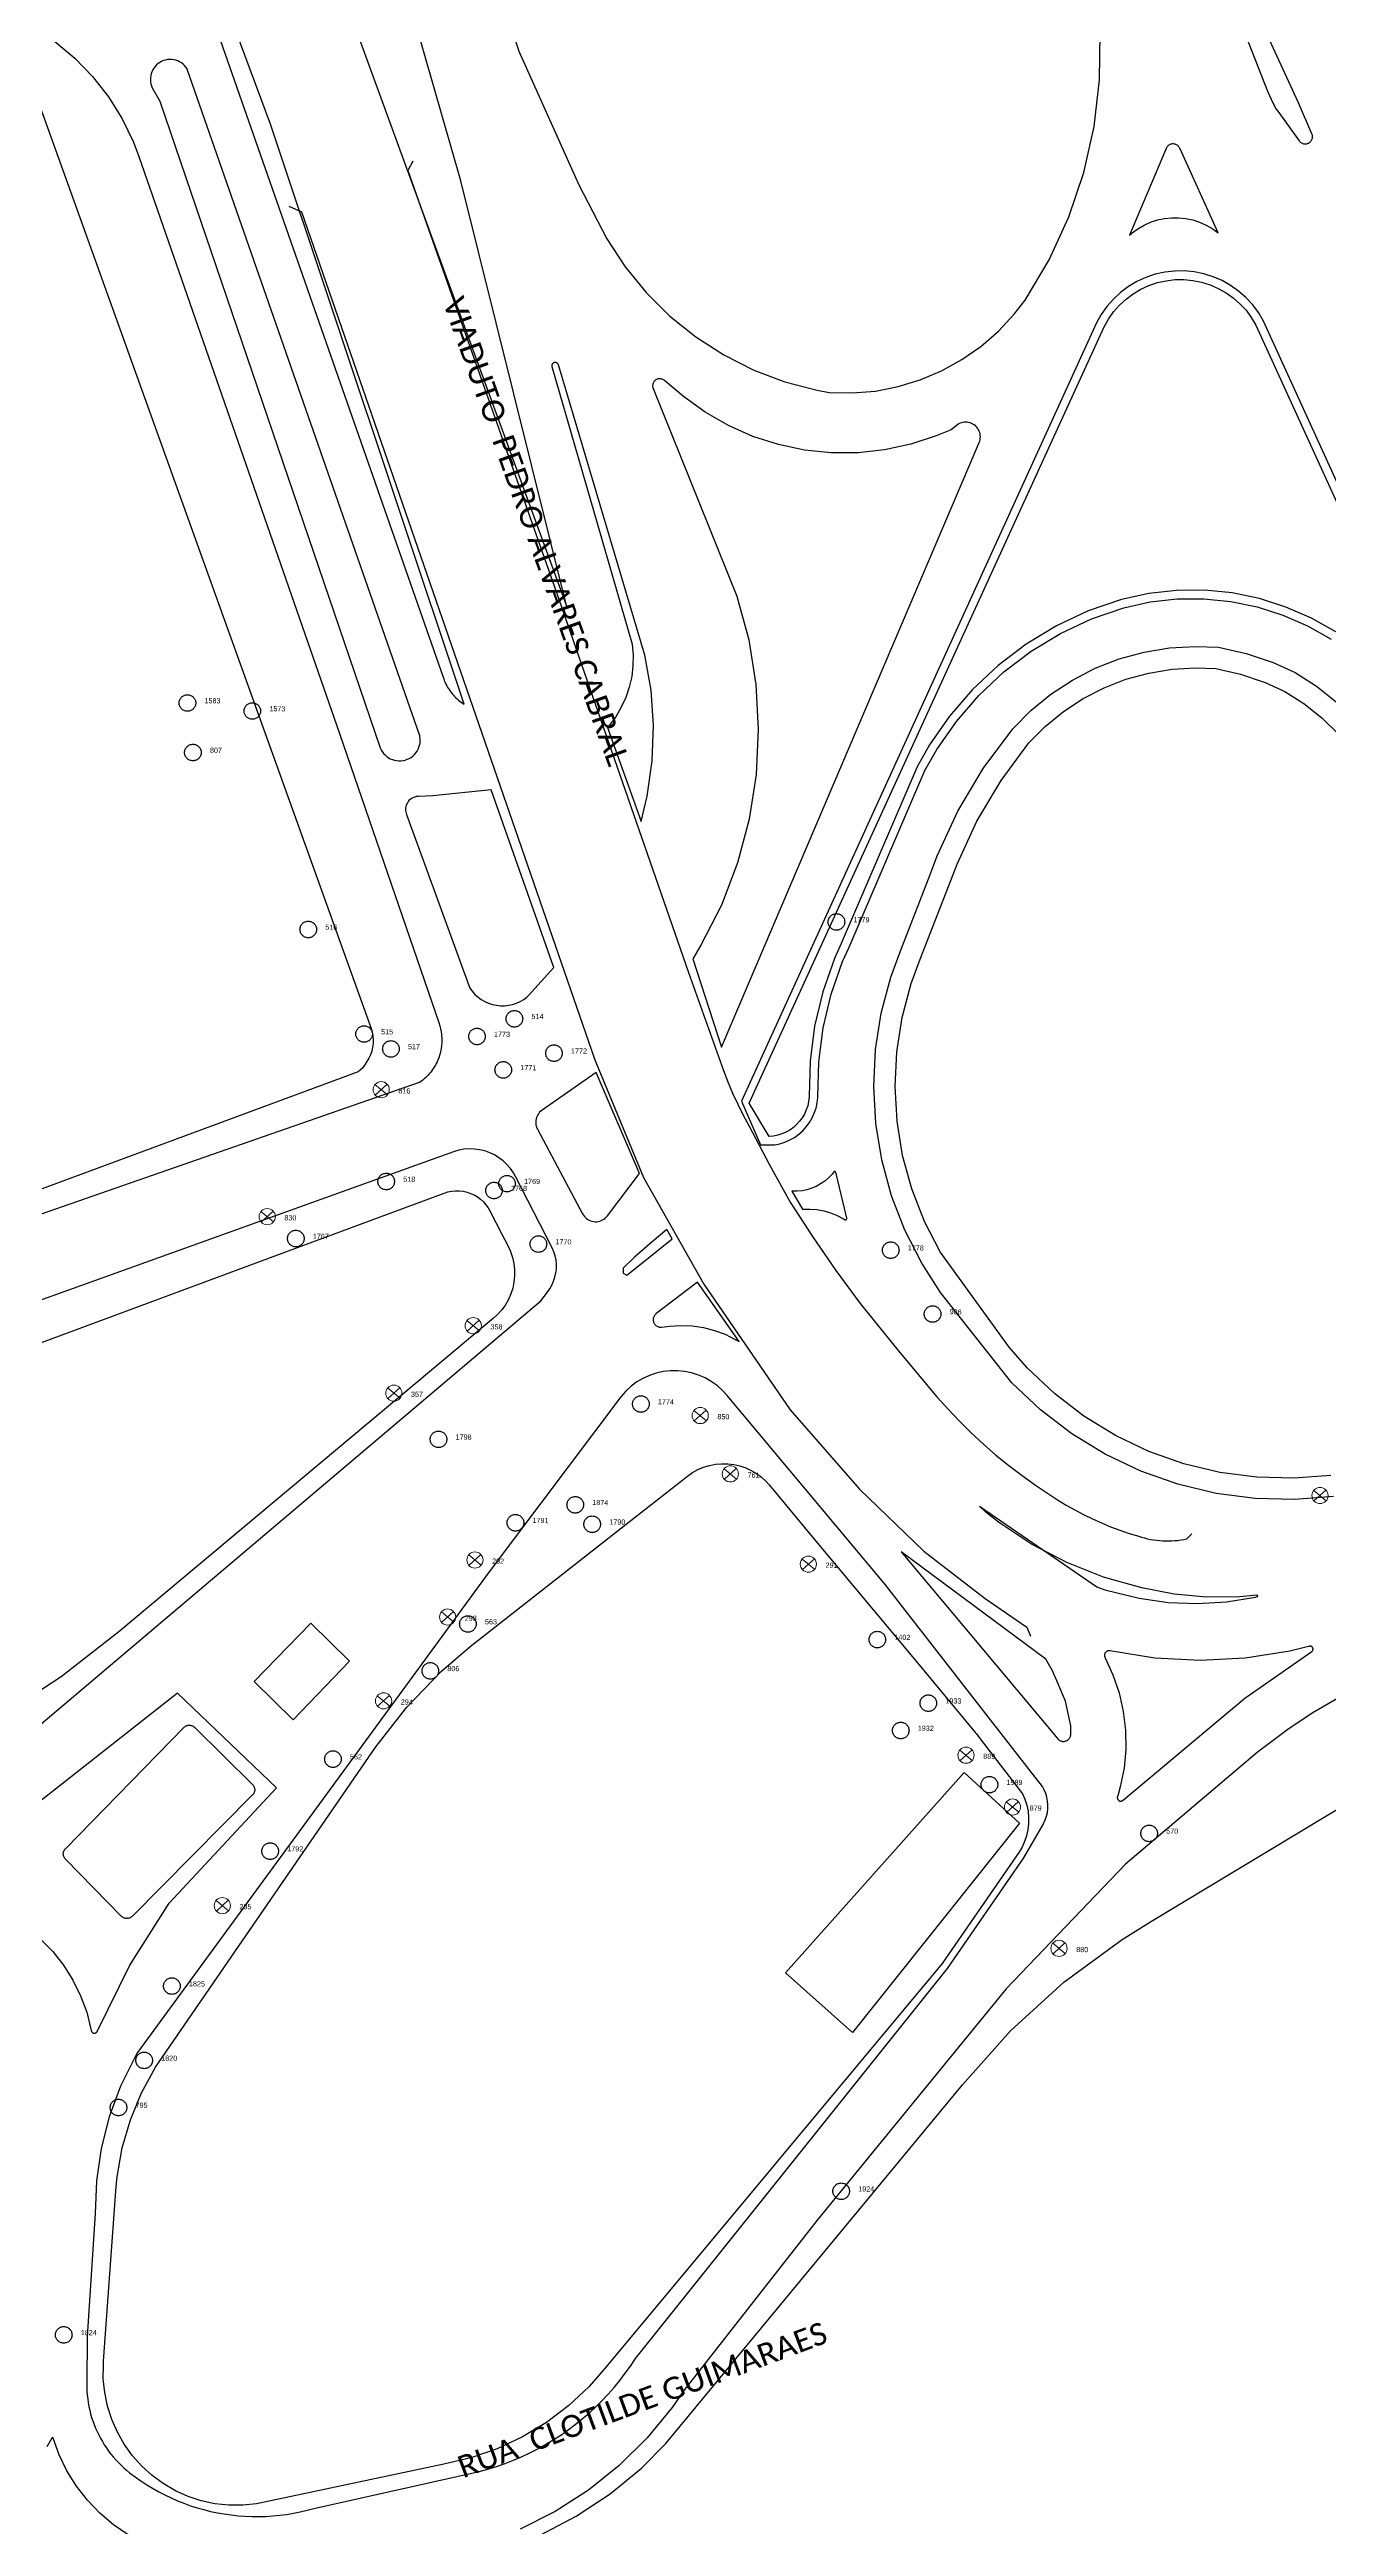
# Model space of a CAD drawing. Header units: millimetres. Extents: x 676447 to 689606, y 7455628 to 7463967.
# Drawn here: x 686419.4 to 686593, y 7460659 to 7460995.3 of the extents above; entities that cross this region are included whole.
import ezdxf

# ---------------------------------------------------------------- set-up
doc = ezdxf.new("R2010")
doc.units = ezdxf.units.MM
doc.header["$LTSCALE"] = 0.1
doc.header["$MEASUREMENT"] = 0
doc.linetypes.add('PHANTOM2', pattern=[1.25, 0.625, -0.125, 0.125, -0.125, 0.125, -0.125])
doc.layers.add('10.4-Postes', color=1, linetype='Continuous', lineweight=0)
for name, color, linetype in [('Caixas Subterrâneas', 5, 'Continuous'), ('LEGENDAS_INFRAESTRUTURAS', 7, 'Continuous'), ('MUB_EDIFICACOES', 7, 'Continuous'), ('MUB_MEIOFIO', 7, 'Continuous'), ('MUB_OBRA_ARTE', 7, 'Continuous'), ('MUB_QUADRAS', 7, 'Continuous'), ('MUB_SEGMENTO', 7, 'Continuous'), ('NOS_DE_INFRAESTRUTURA', 7, 'Continuous')]:
    doc.layers.add(name, color=color, linetype=linetype)
doc.styles.add('Legend', font='calibri.ttf')
doc.styles.get("Standard").update_dxf_attribs({"font": 'arial.ttf'})

# ---------------------------------------------------------------- blocks, each defined once
blk = doc.blocks.new('MHMZ')
at = {"linetype": 'PHANTOM2'}
blk.add_circle((0, 0), 0.0000101, dxfattribs=at)
blk = doc.blocks.new('PTPT')
at = {"layer": '10.4-Postes', "color": 1, "linetype": 'PHANTOM2'}
for points in [[(-0.0000079, 0.0000104), (0.0000075, -0.000002)], [(0.000007, 0.0000109), (-0.0000074, -0.0000025)]]:
    blk.add_lwpolyline(points, dxfattribs=at)
at = {"layer": '10.4-Postes', "color": 1}
blk.add_circle((-0.0000002, 0.0000042), 0.00000987, dxfattribs=at)

msp = doc.modelspace()

# ---------------------------------------------------------------- linework, layer by layer
at = {"layer": 'MUB_EDIFICACOES', "linetype": 'Continuous'}
msp.add_lwpolyline([(686551.05, 7460754.47), (686528.4, 7460726.03), (686519.32, 7460734.15), (686543.53, 7460761.34), (686551.05, 7460754.47)], dxfattribs=at)
at = {"layer": 'MUB_MEIOFIO', "linetype": 'Continuous'}
for points in [[(686577.02, 7461009.31), (686584.7, 7460989.62), (686585.51, 7460987.94), (686585.91, 7460987.21), (686586.24, 7460986.72), (686589.03, 7460982.87), (686589.1, 7460982.79), (686589.17, 7460982.72), (686589.25, 7460982.65), (686589.34, 7460982.6), (686589.43, 7460982.55), (686589.53, 7460982.51), (686589.63, 7460982.48), (686589.73, 7460982.47), (686589.84, 7460982.46), (686589.94, 7460982.47), (686590.05, 7460982.48), (686590.15, 7460982.51), (686590.25, 7460982.55), (686590.34, 7460982.59), (686590.43, 7460982.65), (686590.51, 7460982.72), (686590.58, 7460982.79), (686590.65, 7460982.87), (686590.71, 7460982.96), (686590.75, 7460983.05), (686590.79, 7460983.15), (686590.82, 7460983.25), (686590.83, 7460983.36), (686590.84, 7460983.46), (686590.83, 7460983.57), (686590.82, 7460983.67), (686590.79, 7460983.77), (686590.76, 7460983.86), (686588.92, 7460988.04), (686564.67, 7461040.77)], [(686458.17, 7461005.73), (686489.6, 7460919.61), (686475.21, 7460977.44), (686461.51, 7461025.25)], [(686435.6, 7461016.55), (686472.83, 7460910.07), (686472.9, 7460909.85), (686472.98, 7460909.63), (686473.08, 7460909.41), (686473.17, 7460909.19), (686473.28, 7460908.98), (686473.39, 7460908.77), (686473.52, 7460908.57), (686473.64, 7460908.37), (686473.78, 7460908.18), (686473.92, 7460907.99), (686474.07, 7460907.8), (686474.22, 7460907.62), (686474.38, 7460907.45), (686474.55, 7460907.28), (686474.72, 7460907.12), (686474.9, 7460906.96), (686475.08, 7460906.81), (686475.27, 7460906.67), (686475.46, 7460906.53), (686475.66, 7460906.4), (686449.41, 7460985.16)], [(686477.17, 7461013.1), (686483.11, 7460995.06), (686491.24, 7460976.9), (686495.05, 7460969.57), (686497.53, 7460965.78), (686500.39, 7460962.28), (686503.61, 7460959.09), (686507.14, 7460956.26), (686510.95, 7460953.81), (686514.99, 7460951.77), (686519.22, 7460950.17), (686523.6, 7460949.02), (686525.22, 7460948.71), (686528.36, 7460948.65), (686531.5, 7460948.92), (686534.59, 7460949.52), (686537.59, 7460950.43), (686540.49, 7460951.66), (686543.24, 7460953.18), (686545.82, 7460954.98), (686548.2, 7460957.04), (686550.34, 7460959.34), (686551.83, 7460961.26), (686555.08, 7460966.75), (686557.75, 7460972.55), (686559.79, 7460978.59), (686561.19, 7460984.82), (686561.93, 7460991.16), (686562, 7460997.54)], [(686420.14, 7460996.39), (686422.82, 7460994.13), (686425.25, 7460991.61), (686427.4, 7460988.85), (686429.25, 7460985.88), (686430.79, 7460982.73), (686431.54, 7460980.78), (686458.77, 7460902.41), (686472.27, 7460863.03), (686472.35, 7460862.8), (686472.41, 7460862.57), (686472.47, 7460862.33), (686472.52, 7460862.09), (686472.56, 7460861.85), (686472.6, 7460861.61), (686472.62, 7460861.37), (686472.64, 7460861.13), (686472.65, 7460860.89), (686472.65, 7460860.65), (686472.64, 7460860.4), (686472.62, 7460860.16), (686472.6, 7460859.92), (686472.56, 7460859.68), (686472.52, 7460859.44), (686472.47, 7460859.2), (686472.41, 7460858.97), (686472.35, 7460858.74), (686472.27, 7460858.5), (686472.19, 7460858.28), (686472.1, 7460858.05), (686472, 7460857.83), (686471.89, 7460857.61), (686471.78, 7460857.4), (686471.66, 7460857.19), (686471.53, 7460856.98), (686471.4, 7460856.78), (686471.26, 7460856.58), (686471.11, 7460856.39), (686470.95, 7460856.2), (686470.79, 7460856.02), (686470.62, 7460855.85), (686470.45, 7460855.68), (686470.27, 7460855.52), (686470.09, 7460855.36), (686469.9, 7460855.21), (686469.7, 7460855.06), (686352.5, 7460814.27)], [(686449.41, 7460985.16), (686444.62, 7460998.03)], [(686433.35, 7460990.08), (686434.39, 7460988.26), (686464.29, 7460900.47), (686464.41, 7460900.2), (686464.57, 7460899.95), (686464.74, 7460899.71), (686464.94, 7460899.5), (686465.17, 7460899.3), (686465.41, 7460899.13), (686465.66, 7460898.99), (686465.94, 7460898.87), (686466.22, 7460898.79), (686466.51, 7460898.73), (686466.8, 7460898.7), (686467.1, 7460898.71), (686467.39, 7460898.74), (686467.68, 7460898.81), (686467.96, 7460898.91), (686468.22, 7460899.03), (686468.48, 7460899.18), (686468.71, 7460899.36), (686468.93, 7460899.56), (686469.12, 7460899.78), (686469.29, 7460900.02), (686469.44, 7460900.28), (686469.55, 7460900.55), (686469.64, 7460900.83), (686469.7, 7460901.12), (686469.72, 7460901.42), (686469.72, 7460901.71), (686469.68, 7460902), (686469.66, 7460902.12), (686438.08, 7460992.63), (686438.07, 7460992.65), (686437.91, 7460992.88), (686437.72, 7460993.1), (686437.52, 7460993.29), (686437.3, 7460993.46), (686437.06, 7460993.61), (686436.8, 7460993.73), (686436.54, 7460993.82), (686436.26, 7460993.89), (686435.98, 7460993.92), (686435.7, 7460993.93), (686435.42, 7460993.91), (686435.14, 7460993.86), (686434.87, 7460993.78), (686434.61, 7460993.67), (686434.37, 7460993.53), (686434.14, 7460993.37), (686433.92, 7460993.19), (686433.73, 7460992.99), (686433.56, 7460992.76), (686433.41, 7460992.52), (686433.29, 7460992.27), (686433.2, 7460992), (686433.13, 7460991.73), (686433.09, 7460991.45), (686433.09, 7460991.17), (686433.11, 7460990.89), (686433.16, 7460990.61), (686433.24, 7460990.34), (686433.35, 7460990.08)], [(686578.02, 7460970.41), (686572.8, 7460981.89), (686572.8, 7460981.9), (686572.75, 7460981.99), (686572.69, 7460982.07), (686572.62, 7460982.15), (686572.55, 7460982.23), (686572.47, 7460982.29), (686572.38, 7460982.35), (686572.28, 7460982.39), (686572.18, 7460982.43), (686572.08, 7460982.45), (686571.98, 7460982.47), (686571.87, 7460982.47), (686571.77, 7460982.46), (686571.67, 7460982.45), (686571.57, 7460982.42), (686571.47, 7460982.38), (686571.38, 7460982.33), (686571.29, 7460982.27), (686571.21, 7460982.2), (686571.14, 7460982.13), (686571.07, 7460982.04), (686571.02, 7460981.96), (686570.97, 7460981.86), (686565.99, 7460970.09), (686566.33, 7460970.39), (686567.12, 7460970.96), (686567.96, 7460971.45), (686568.85, 7460971.84), (686569.77, 7460972.14), (686570.72, 7460972.35), (686571.69, 7460972.45), (686572.66, 7460972.45), (686573.62, 7460972.35), (686574.57, 7460972.15), (686575.5, 7460971.85), (686576.39, 7460971.46), (686577.23, 7460970.98), (686578.02, 7460970.41)], [(686605.24, 7460912.29), (686584.18, 7460958.41), (686583.5, 7460959.56), (686582.71, 7460960.63), (686581.8, 7460961.61), (686580.8, 7460962.49), (686579.72, 7460963.26), (686578.55, 7460963.91), (686577.33, 7460964.44), (686576.06, 7460964.84), (686574.75, 7460965.1), (686573.43, 7460965.23), (686572.09, 7460965.21), (686570.77, 7460965.06), (686569.47, 7460964.77), (686568.2, 7460964.34), (686566.99, 7460963.79), (686565.85, 7460963.11), (686564.78, 7460962.31), (686563.8, 7460961.41), (686562.92, 7460960.41), (686562.14, 7460959.32), (686561.5, 7460958.18), (686513.34, 7460852.51)], [(686495.14, 7460903.24), (686499.71, 7460890.48), (686500.52, 7460893.92), (686501.2, 7460898.69), (686501.38, 7460903.51), (686501.05, 7460908.31), (686500.22, 7460913.06), (686488.47, 7460952.49), (686488.45, 7460952.53), (686488.43, 7460952.57), (686488.4, 7460952.61), (686488.37, 7460952.65), (686488.33, 7460952.68), (686488.3, 7460952.71), (686488.25, 7460952.74), (686488.21, 7460952.76), (686488.16, 7460952.77), (686488.12, 7460952.78), (686488.07, 7460952.79), (686488.02, 7460952.79), (686487.97, 7460952.79), (686487.92, 7460952.78), (686487.87, 7460952.76), (686487.83, 7460952.74), (686487.79, 7460952.72), (686487.75, 7460952.69), (686487.71, 7460952.66), (686487.68, 7460952.63), (686487.65, 7460952.59), (686487.62, 7460952.54), (686487.6, 7460952.5), (686487.58, 7460952.45), (686487.57, 7460952.41), (686487.57, 7460952.36), (686487.57, 7460952.31), (686487.57, 7460952.26), (686498.47, 7460914.54), (686498.61, 7460913.07), (686498.59, 7460911.6), (686498.42, 7460910.14), (686498.09, 7460908.7), (686497.62, 7460907.31), (686497.01, 7460905.97), (686496.26, 7460904.7), (686495.38, 7460903.52), (686495.14, 7460903.24)], [(686506.71, 7460871.81), (686510.63, 7460859.81), (686545.49, 7460941.72), (686545.58, 7460941.91), (686545.66, 7460942.1), (686545.71, 7460942.3), (686545.74, 7460942.51), (686545.75, 7460942.72), (686545.74, 7460942.93), (686545.7, 7460943.13), (686545.65, 7460943.33), (686545.57, 7460943.53), (686545.47, 7460943.71), (686545.36, 7460943.89), (686545.23, 7460944.05), (686545.08, 7460944.19), (686544.92, 7460944.32), (686544.74, 7460944.44), (686544.55, 7460944.53), (686544.36, 7460944.6), (686544.16, 7460944.65), (686543.95, 7460944.69), (686543.74, 7460944.69), (686543.53, 7460944.68), (686543.33, 7460944.65), (686543.13, 7460944.59), (686542.93, 7460944.52), (686542.75, 7460944.42), (686542.74, 7460944.41), (686541.77, 7460943.67), (686539.76, 7460942.82), (686536.31, 7460941.68), (686532.75, 7460940.92), (686529.14, 7460940.53), (686525.5, 7460940.52), (686521.89, 7460940.9), (686518.33, 7460941.64), (686514.87, 7460942.76), (686511.55, 7460944.23), (686508.4, 7460946.04), (686505.45, 7460948.17), (686502.92, 7460950.29), (686502.91, 7460950.3), (686502.84, 7460950.37), (686502.76, 7460950.43), (686502.67, 7460950.48), (686502.58, 7460950.52), (686502.48, 7460950.55), (686502.38, 7460950.57), (686502.28, 7460950.58), (686502.18, 7460950.59), (686502.08, 7460950.58), (686501.98, 7460950.56), (686501.89, 7460950.53), (686501.79, 7460950.49), (686501.7, 7460950.44), (686501.62, 7460950.38), (686501.55, 7460950.31), (686501.48, 7460950.24), (686501.42, 7460950.15), (686501.37, 7460950.07), (686501.32, 7460949.98), (686501.29, 7460949.88), (686501.27, 7460949.78), (686501.26, 7460949.68), (686501.26, 7460949.58), (686501.27, 7460949.48), (686501.29, 7460949.38), (686501.32, 7460949.28), (686512.71, 7460921.06), (686514.31, 7460915.14), (686515.28, 7460909.09), (686515.61, 7460902.96), (686515.3, 7460896.84), (686514.35, 7460890.78), (686512.78, 7460884.86), (686510.59, 7460879.13), (686507.82, 7460873.66), (686506.71, 7460871.81)], [(686513.34, 7460852.51), (686515.9, 7460846.55), (686517.84, 7460846.58), (686518.54, 7460846.72), (686519.23, 7460846.94), (686519.89, 7460847.23), (686520.51, 7460847.58), (686521.1, 7460848), (686521.64, 7460848.48), (686522.12, 7460849.01), (686522.55, 7460849.59), (686522.91, 7460850.21), (686523.21, 7460850.87), (686523.44, 7460851.55), (686523.59, 7460852.25), (686523.67, 7460852.97), (686523.68, 7460853.14), (686523.8, 7460857.82), (686524.4, 7460862.47), (686525.49, 7460867.03), (686527.05, 7460871.45), (686527.92, 7460873.42), (686538.21, 7460897.39), (686539.84, 7460900.24), (686542.49, 7460904.06), (686545.53, 7460907.58), (686548.93, 7460910.77), (686552.63, 7460913.58), (686556.61, 7460915.99), (686560.83, 7460917.97), (686565.22, 7460919.5), (686568.8, 7460920.28), (686572.44, 7460920.68), (686576.1, 7460920.71), (686579.74, 7460920.34), (686583.33, 7460919.6), (686586.82, 7460918.49), (686590.17, 7460917.02), (686593.35, 7460915.21)], [(686593.69, 7460798.81), (686588.37, 7460798.39), (686583.03, 7460798.53), (686577.74, 7460799.22), (686572.55, 7460800.47), (686567.52, 7460802.25), (686562.7, 7460804.55), (686558.15, 7460807.33), (686553.92, 7460810.58), (686550.04, 7460814.25), (686540.32, 7460826.5), (686537.79, 7460830.51), (686535.5, 7460834.97), (686533.68, 7460839.66), (686532.36, 7460844.51), (686531.56, 7460849.47), (686531.28, 7460854.48), (686531.53, 7460859.5), (686532.3, 7460864.46), (686533.59, 7460869.32), (686534.85, 7460872.79), (686539.04, 7460883.49), (686539.9, 7460885.79), (686542.71, 7460891.88), (686546.13, 7460897.65), (686550.14, 7460903.03), (686552.6, 7460905.52), (686555.31, 7460907.74), (686558.24, 7460909.66), (686561.34, 7460911.27), (686564.6, 7460912.55), (686567.98, 7460913.47), (686571.44, 7460914.04), (686574.93, 7460914.25), (686578.09, 7460914.12), (686581.84, 7460913.27), (686585.48, 7460912.04), (686588.46, 7460910.7), (686591.36, 7460908.84), (686594.04, 7460906.7)], [(686479.34, 7460894.75), (686471.43, 7460893.95), (686469.47, 7460893.87), (686469.33, 7460893.86), (686469.15, 7460893.84), (686468.97, 7460893.79), (686468.8, 7460893.73), (686468.63, 7460893.65), (686468.47, 7460893.55), (686468.33, 7460893.44), (686468.19, 7460893.31), (686468.07, 7460893.17), (686467.97, 7460893.01), (686467.88, 7460892.85), (686467.82, 7460892.68), (686467.76, 7460892.5), (686467.73, 7460892.32), (686467.72, 7460892.13), (686467.73, 7460891.95), (686467.75, 7460891.76), (686467.8, 7460891.58), (686467.86, 7460891.41), (686476.45, 7460867.86), (686476.77, 7460867.41), (686477.14, 7460867), (686477.56, 7460866.63), (686478, 7460866.31), (686478.48, 7460866.03), (686478.99, 7460865.8), (686479.51, 7460865.63), (686480.05, 7460865.52), (686480.6, 7460865.46), (686481.16, 7460865.46), (686481.71, 7460865.51), (686482.25, 7460865.63), (686482.77, 7460865.8), (686483.28, 7460866.02), (686483.76, 7460866.3), (686484.2, 7460866.63), (686484.43, 7460866.82), (686487.87, 7460870.65), (686479.34, 7460894.75)], [(686493.59, 7460856.39), (686486.25, 7460851.27), (686486.08, 7460851.14), (686485.93, 7460850.99), (686485.8, 7460850.83), (686485.68, 7460850.66), (686485.58, 7460850.47), (686485.5, 7460850.28), (686485.44, 7460850.08), (686485.41, 7460849.87), (686485.39, 7460849.66), (686485.4, 7460849.45), (686485.43, 7460849.25), (686485.48, 7460849.04), (686485.55, 7460848.85), (686485.63, 7460848.68), (686491.76, 7460837.19), (686491.87, 7460837.01), (686492, 7460836.84), (686492.14, 7460836.69), (686492.3, 7460836.55), (686492.47, 7460836.43), (686492.65, 7460836.33), (686492.85, 7460836.25), (686493.05, 7460836.19), (686493.25, 7460836.15), (686493.46, 7460836.13), (686493.67, 7460836.13), (686493.88, 7460836.16), (686494.08, 7460836.21), (686494.28, 7460836.28), (686494.47, 7460836.36), (686494.65, 7460836.47), (686494.82, 7460836.6), (686494.97, 7460836.74), (686495.11, 7460836.9), (686495.13, 7460836.93), (686499.46, 7460842.69), (686493.59, 7460856.39)], [(686416.45, 7460766.4), (686486.11, 7460825.4), (686486.58, 7460826.04), (686486.94, 7460826.53), (686487.29, 7460827), (686487.59, 7460827.51), (686487.83, 7460828.04), (686488.01, 7460828.6), (686488.14, 7460829.17), (686488.2, 7460829.75), (686488.21, 7460830.34), (686488.15, 7460830.92), (686488.03, 7460831.49), (686487.85, 7460832.05), (686487.62, 7460832.59), (686482.63, 7460842.28), (686482.36, 7460842.76), (686481.96, 7460843.35), (686481.49, 7460843.89), (686480.97, 7460844.38), (686480.4, 7460844.82), (686479.79, 7460845.19), (686479.15, 7460845.5), (686478.47, 7460845.74), (686477.78, 7460845.9), (686477.07, 7460845.99), (686476.35, 7460846.01), (686475.64, 7460845.96), (686474.94, 7460845.82), (686474.25, 7460845.62), (686401.67, 7460819.55)], [(686521.61, 7460837.81), (686522.58, 7460837.84), (686523.54, 7460837.77), (686524.49, 7460837.61), (686525.42, 7460837.34), (686526.32, 7460836.97), (686527.17, 7460836.52), (686527.3, 7460836.44), (686527.32, 7460836.43), (686527.33, 7460836.42), (686527.35, 7460836.41), (686527.36, 7460836.4), (686527.38, 7460836.39), (686527.4, 7460836.39), (686527.42, 7460836.38), (686527.44, 7460836.38), (686527.45, 7460836.38), (686527.47, 7460836.39), (686527.49, 7460836.39), (686527.51, 7460836.4), (686527.53, 7460836.4), (686527.54, 7460836.41), (686527.56, 7460836.43), (686527.57, 7460836.44), (686527.58, 7460836.45), (686527.59, 7460836.47), (686527.6, 7460836.49), (686527.61, 7460836.5), (686527.61, 7460836.52), (686527.62, 7460836.54), (686527.62, 7460836.56), (686527.62, 7460836.58), (686527.62, 7460836.6), (686527.61, 7460836.61), (686527.61, 7460836.62), (686526.11, 7460842.85), (686526.1, 7460842.87), (686526.1, 7460842.88), (686526.09, 7460842.89), (686526.08, 7460842.9), (686526.07, 7460842.91), (686526.06, 7460842.92), (686526.04, 7460842.93), (686526.03, 7460842.94), (686526.02, 7460842.94), (686526, 7460842.95), (686525.99, 7460842.95), (686525.97, 7460842.95), (686525.96, 7460842.95), (686525.94, 7460842.95), (686525.93, 7460842.94), (686525.91, 7460842.94), (686525.9, 7460842.93), (686525.89, 7460842.92), (686525.88, 7460842.91), (686525.87, 7460842.9), (686525.86, 7460842.89), (686525.85, 7460842.88), (686525.61, 7460842.58), (686525.14, 7460842.08), (686524.63, 7460841.64), (686524.07, 7460841.25), (686523.48, 7460840.92), (686522.85, 7460840.66), (686522.2, 7460840.46), (686521.54, 7460840.33), (686520.86, 7460840.28), (686520.18, 7460840.29), (686521.61, 7460837.81)], [(686503.2, 7460835.06), (686501.22, 7460833.38), (686498.82, 7460831.3), (686497.28, 7460829.81), (686497.28, 7460829.16), (686497.78, 7460828.86), (686499.99, 7460830.64), (686503.91, 7460833.79), (686503.2, 7460835.06)], [(686507.37, 7460827.94), (686501.72, 7460823.6), (686501.64, 7460823.54), (686501.57, 7460823.46), (686501.51, 7460823.38), (686501.45, 7460823.29), (686501.41, 7460823.19), (686501.37, 7460823.1), (686501.35, 7460822.99), (686501.34, 7460822.89), (686501.33, 7460822.78), (686501.34, 7460822.68), (686501.36, 7460822.58), (686501.39, 7460822.48), (686501.43, 7460822.38), (686501.48, 7460822.29), (686501.54, 7460822.2), (686501.61, 7460822.12), (686501.68, 7460822.05), (686501.77, 7460821.99), (686501.86, 7460821.93), (686501.95, 7460821.89), (686502.05, 7460821.85), (686502.15, 7460821.83), (686502.25, 7460821.81), (686502.36, 7460821.81), (686502.45, 7460821.82), (686503.56, 7460821.95), (686505.1, 7460822.05), (686506.64, 7460821.98), (686508.16, 7460821.76), (686509.66, 7460821.37), (686511.1, 7460820.84), (686512.48, 7460820.15), (686513.01, 7460819.84), (686507.37, 7460827.94)], [(686498.92, 7460681.77), (686541.27, 7460734.74), (686551.66, 7460749.75), (686554.26, 7460754.3), (686554.34, 7460754.43), (686554.56, 7460754.9), (686554.73, 7460755.4), (686554.85, 7460755.91), (686554.91, 7460756.43), (686554.92, 7460756.95), (686554.88, 7460757.47), (686554.78, 7460757.99), (686554.63, 7460758.49), (686554.42, 7460758.97), (686554.17, 7460759.43), (686553.87, 7460759.86), (686552.7, 7460761.36), (686532.68, 7460787.07), (686532.66, 7460787.09), (686511.39, 7460812.51), (686510.74, 7460813.23), (686510.01, 7460813.87), (686509.22, 7460814.44), (686508.38, 7460814.92), (686507.49, 7460815.31), (686506.56, 7460815.6), (686505.61, 7460815.79), (686504.64, 7460815.89), (686503.67, 7460815.88), (686502.71, 7460815.78), (686501.76, 7460815.57), (686500.84, 7460815.26), (686499.95, 7460814.86), (686499.12, 7460814.37), (686498.33, 7460813.79), (686497.62, 7460813.14), (686496.97, 7460812.41), (686496.94, 7460812.37), (686478.94, 7460788.41), (686431.33, 7460723.31), (686431.01, 7460722.75), (686429.05, 7460718.77), (686427.51, 7460714.6), (686426.41, 7460710.3), (686425.77, 7460705.9), (686425.6, 7460701.46), (686424.49, 7460684.78), (686424.46, 7460678.33), (686424.46, 7460677.82), (686424.48, 7460677.3), (686424.52, 7460676.79), (686424.58, 7460676.28), (686424.66, 7460675.77), (686424.75, 7460675.27), (686424.86, 7460674.77), (686424.98, 7460674.27), (686425.12, 7460673.78), (686425.28, 7460673.29), (686425.46, 7460672.8), (686425.65, 7460672.33), (686425.86, 7460671.86), (686426.08, 7460671.4), (686426.32, 7460670.94), (686426.57, 7460670.5), (686426.84, 7460670.06), (686427.12, 7460669.63), (686427.42, 7460669.21), (686427.73, 7460668.8), (686428.06, 7460668.41), (686428.4, 7460668.02), (686428.75, 7460667.65), (686429.11, 7460667.28), (686429.49, 7460666.93), (686429.87, 7460666.6), (686430.27, 7460666.27), (686431.03, 7460665.7), (686431.8, 7460665.16), (686432.59, 7460664.64), (686433.39, 7460664.15), (686434.22, 7460663.68), (686435.05, 7460663.25), (686435.91, 7460662.84), (686436.77, 7460662.46), (686437.65, 7460662.11), (686438.54, 7460661.79), (686439.44, 7460661.5), (686440.35, 7460661.25), (686441.26, 7460661.02), (686442.19, 7460660.82), (686443.12, 7460660.66), (686444.05, 7460660.53), (686444.99, 7460660.42), (686445.93, 7460660.35), (686446.88, 7460660.32), (686447.82, 7460660.31), (686448.77, 7460660.34), (686449.71, 7460660.4), (686450.65, 7460660.49), (686451.59, 7460660.61), (686452.52, 7460660.76), (686453.44, 7460660.94), (686454.36, 7460661.16), (686455.28, 7460661.41), (686477.74, 7460666.45), (686478.91, 7460666.76), (686480.08, 7460667.12), (686481.23, 7460667.52), (686482.36, 7460667.96), (686483.48, 7460668.44), (686484.59, 7460668.95), (686485.67, 7460669.51), (686486.74, 7460670.1), (686487.78, 7460670.72), (686488.8, 7460671.38), (686489.8, 7460672.08), (686490.77, 7460672.81), (686491.72, 7460673.57), (686492.64, 7460674.37), (686493.54, 7460675.2), (686494.4, 7460676.05), (686495.24, 7460676.94), (686496.04, 7460677.85), (686496.81, 7460678.79), (686497.55, 7460679.76), (686498.25, 7460680.75), (686498.92, 7460681.77)], [(686561.56, 7460786.53), (686562.63, 7460786.15), (686567.31, 7460785.03), (686571.24, 7460784.44), (686575.2, 7460784.27), (686579.16, 7460784.51), (686583.08, 7460785.17), (686583.32, 7460785.22), (686583.33, 7460785.22), (686583.34, 7460785.23), (686583.35, 7460785.23), (686583.36, 7460785.24), (686583.36, 7460785.25), (686583.37, 7460785.26), (686583.38, 7460785.27), (686583.38, 7460785.28), (686583.39, 7460785.29), (686583.39, 7460785.3), (686583.39, 7460785.31), (686583.39, 7460785.32), (686583.39, 7460785.33), (686583.39, 7460785.34), (686583.38, 7460785.35), (686583.38, 7460785.36), (686583.37, 7460785.37), (686583.37, 7460785.38), (686583.36, 7460785.39), (686583.35, 7460785.4), (686583.34, 7460785.4), (686583.33, 7460785.41), (686583.32, 7460785.41), (686583.31, 7460785.42), (686583.3, 7460785.42), (686583.29, 7460785.42), (686583.28, 7460785.42), (686583.27, 7460785.42), (686583.26, 7460785.42), (686580.96, 7460785.2), (686576.5, 7460785.14), (686572.05, 7460785.54), (686567.67, 7460786.41), (686562.48, 7460787.86), (686557.47, 7460789.85), (686552.69, 7460792.35), (686548.2, 7460795.34), (686546.49, 7460796.67), (686545.65, 7460797.49), (686561.56, 7460786.53)], [(686534.98, 7460791.29), (686556.27, 7460765.91), (686556.34, 7460765.83), (686556.42, 7460765.76), (686556.51, 7460765.71), (686556.6, 7460765.66), (686556.7, 7460765.62), (686556.8, 7460765.59), (686556.9, 7460765.57), (686557.01, 7460765.56), (686557.11, 7460765.57), (686557.21, 7460765.58), (686557.32, 7460765.61), (686557.41, 7460765.64), (686557.51, 7460765.69), (686557.6, 7460765.74), (686557.68, 7460765.81), (686557.76, 7460765.88), (686557.82, 7460765.96), (686557.88, 7460766.05), (686557.93, 7460766.14), (686557.97, 7460766.23), (686558, 7460766.34), (686558.02, 7460766.44), (686558.03, 7460766.54), (686558.03, 7460766.58), (686558.05, 7460767.66), (686557.29, 7460771.02), (686556.26, 7460773.47), (686555.54, 7460775.15), (686554.64, 7460776.75), (686534.98, 7460791.29)], [(686447.2, 7460773.68), (686452.48, 7460768.49), (686460.12, 7460776.47), (686454.88, 7460781.62), (686447.2, 7460773.68)], [(686610.6, 7460780.91), (686590.8, 7460769.38), (686587.49, 7460767.17), (686583.3, 7460764.05), (686565.44, 7460748.91), (686549.26, 7460731.98), (686523.61, 7460700.56), (686505.5, 7460677.43), (686503.9, 7460675.11), (686500.51, 7460670.98), (686496.72, 7460667.23), (686492.55, 7460663.89), (686488.05, 7460661.01), (686483.28, 7460658.61)], [(686562.68, 7460776.93), (686563.75, 7460774.59), (686564.58, 7460772.15), (686565.15, 7460769.64), (686565.45, 7460767.08), (686565.48, 7460764.5), (686565.25, 7460761.94), (686564.74, 7460759.41), (686564.39, 7460758.17), (686564.37, 7460758.13), (686564.35, 7460758.08), (686564.34, 7460758.03), (686564.33, 7460757.98), (686564.33, 7460757.93), (686564.33, 7460757.88), (686564.34, 7460757.84), (686564.35, 7460757.79), (686564.37, 7460757.74), (686564.39, 7460757.7), (686564.42, 7460757.66), (686564.45, 7460757.62), (686564.48, 7460757.58), (686564.52, 7460757.55), (686564.56, 7460757.53), (686564.61, 7460757.5), (686564.65, 7460757.49), (686564.7, 7460757.47), (686564.75, 7460757.46), (686564.8, 7460757.46), (686564.85, 7460757.46), (686564.9, 7460757.47), (686564.94, 7460757.49), (686564.99, 7460757.5), (686565.03, 7460757.53), (686565.08, 7460757.55), (686565.11, 7460757.58), (686565.15, 7460757.62), (686565.16, 7460757.63), (686581.64, 7460771.43), (686590.75, 7460777.79), (686590.79, 7460777.82), (686590.81, 7460777.85), (686590.84, 7460777.88), (686590.86, 7460777.92), (686590.88, 7460777.96), (686590.89, 7460778), (686590.9, 7460778.04), (686590.9, 7460778.08), (686590.9, 7460778.12), (686590.9, 7460778.16), (686590.89, 7460778.2), (686590.88, 7460778.24), (686590.86, 7460778.27), (686590.84, 7460778.31), (686590.82, 7460778.34), (686590.79, 7460778.37), (686590.76, 7460778.4), (686590.73, 7460778.43), (686590.69, 7460778.45), (686590.65, 7460778.46), (686590.62, 7460778.48), (686590.57, 7460778.49), (686590.53, 7460778.49), (686590.49, 7460778.49), (686590.45, 7460778.49), (686590.41, 7460778.48), (686590.37, 7460778.47), (686590.34, 7460778.45), (686590.3, 7460778.43), (686587.77, 7460777.83), (686581.7, 7460776.87), (686575.56, 7460776.55), (686569.41, 7460776.88), (686563.34, 7460777.84), (686563.28, 7460777.85), (686563.22, 7460777.86), (686563.15, 7460777.86), (686563.09, 7460777.85), (686563.03, 7460777.84), (686562.97, 7460777.82), (686562.91, 7460777.79), (686562.86, 7460777.76), (686562.81, 7460777.73), (686562.76, 7460777.68), (686562.72, 7460777.64), (686562.68, 7460777.59), (686562.65, 7460777.53), (686562.62, 7460777.47), (686562.6, 7460777.41), (686562.59, 7460777.35), (686562.58, 7460777.29), (686562.58, 7460777.23), (686562.59, 7460777.16), (686562.6, 7460777.1), (686562.62, 7460777.04), (686562.65, 7460776.98), (686562.68, 7460776.93)], [(686436.77, 7460772.11), (686402.77, 7460745.35)], [(686418.17, 7460738.73), (686419.83, 7460737.02), (686421.3, 7460735.16), (686422.57, 7460733.15), (686423.62, 7460731.02), (686424.45, 7460728.79), (686425.03, 7460726.49), (686425.07, 7460726.31), (686425.08, 7460726.26), (686425.09, 7460726.22), (686425.11, 7460726.18), (686425.13, 7460726.14), (686425.16, 7460726.1), (686425.19, 7460726.07), (686425.22, 7460726.04), (686425.26, 7460726.01), (686425.3, 7460725.99), (686425.34, 7460725.97), (686425.39, 7460725.96), (686425.43, 7460725.95), (686425.48, 7460725.95), (686425.52, 7460725.95), (686425.57, 7460725.95), (686425.61, 7460725.96), (686425.65, 7460725.98), (686425.69, 7460726), (686425.73, 7460726.02), (686425.77, 7460726.05), (686425.8, 7460726.08), (686425.83, 7460726.11), (686425.86, 7460726.15), (686425.88, 7460726.19), (686425.9, 7460726.23), (686425.92, 7460726.26), (686430.3, 7460735.17), (686435.63, 7460743.58), (686450.19, 7460759.28), (686436.77, 7460772.11)], [(686430.09, 7460657.85), (686428.08, 7460659.21), (686426.22, 7460660.77), (686424.54, 7460662.52), (686423.05, 7460664.43), (686421.77, 7460666.5), (686420.71, 7460668.68), (686419.88, 7460670.96), (686419.88, 7460670.97), (686419.88, 7460670.98), (686419.87, 7460670.98), (686419.86, 7460670.99), (686419.85, 7460671), (686419.84, 7460671.01), (686419.83, 7460671.02), (686419.82, 7460671.02), (686419.81, 7460671.02), (686419.79, 7460671.02), (686419.78, 7460671.02), (686419.77, 7460671.02), (686419.76, 7460671.02), (686419.75, 7460671.01), (686419.74, 7460671.01), (686419.73, 7460671.01), (686419.73, 7460671), (686419.72, 7460670.99), (686419.71, 7460670.98), (686419.7, 7460670.97), (686419.04, 7460669.76)]]:
    msp.add_lwpolyline(points, dxfattribs=at)
at = {"layer": 'MUB_OBRA_ARTE', "linetype": 'Continuous'}
for points in [[(686468.72, 7460980.11), (686468.02, 7460978.88), (686488.21, 7460921.57), (686506.13, 7460869.96), (686510.9, 7460856.67), (686511.48, 7460855.12), (686512.12, 7460853.58), (686512.81, 7460852.07), (686513.56, 7460850.59), (686514.35, 7460849.12), (686517.08, 7460843.92), (686519.94, 7460838.78), (686522.97, 7460834.1), (686526.14, 7460829.52), (686529.45, 7460825.03), (686534.57, 7460818.63), (686539.86, 7460812.37), (686541.36, 7460810.68), (686542.9, 7460809.05), (686544.51, 7460807.46), (686546.16, 7460805.93), (686547.86, 7460804.45), (686549.61, 7460803.03), (686551.4, 7460801.66), (686553.24, 7460800.36), (686555.12, 7460799.11), (686556.24, 7460798.37), (686557.38, 7460797.66), (686558.55, 7460796.99), (686559.74, 7460796.36), (686560.95, 7460795.77), (686562.17, 7460795.22), (686563.42, 7460794.71), (686564.68, 7460794.24), (686565.95, 7460793.81), (686567.24, 7460793.43), (686567.63, 7460793.3), (686568.03, 7460793.19), (686568.43, 7460793.09), (686568.84, 7460793), (686569.25, 7460792.93), (686569.65, 7460792.87), (686570.07, 7460792.83), (686570.48, 7460792.8), (686570.89, 7460792.78), (686571.3, 7460792.78), (686571.72, 7460792.79), (686572.13, 7460792.82), (686572.54, 7460792.85), (686572.95, 7460792.91), (686573.36, 7460792.97), (686573.77, 7460793.05), (686574.44, 7460793.76)], [(686451.9, 7460974.02), (686453.59, 7460973.27), (686493.44, 7460858.09), (686500.04, 7460842.14), (686508.23, 7460827.63), (686519.95, 7460810.58), (686529.35, 7460799.79), (686538.08, 7460791.39), (686546.38, 7460784.98), (686552.06, 7460781.09), (686552.55, 7460779.84)], [(686514.36, 7460852.24), (686562.55, 7460957.65), (686563.13, 7460958.69), (686563.84, 7460959.68), (686564.64, 7460960.59), (686565.53, 7460961.41), (686566.5, 7460962.13), (686567.53, 7460962.75), (686568.63, 7460963.25), (686569.79, 7460963.64), (686570.96, 7460963.9), (686572.17, 7460964.04), (686573.38, 7460964.06), (686574.58, 7460963.94), (686575.77, 7460963.7), (686576.92, 7460963.34), (686578.03, 7460962.86), (686579.09, 7460962.27), (686580.07, 7460961.57), (686580.98, 7460960.77), (686581.81, 7460959.88), (686582.52, 7460958.91), (686583.14, 7460957.87), (686604.17, 7460911.8)], [(686593.98, 7460916.2), (686590.7, 7460918.07), (686587.23, 7460919.59), (686583.63, 7460920.74), (686579.92, 7460921.5), (686576.15, 7460921.88), (686572.37, 7460921.85), (686568.61, 7460921.44), (686564.9, 7460920.63), (686560.39, 7460919.06), (686556.06, 7460917.03), (686551.97, 7460914.55), (686548.17, 7460911.67), (686544.68, 7460908.39), (686541.56, 7460904.78), (686538.85, 7460900.87), (686537.16, 7460897.91), (686526.84, 7460873.89), (686525.96, 7460871.88), (686524.36, 7460867.36), (686523.24, 7460862.68), (686522.63, 7460857.91), (686522.51, 7460853.19), (686522.5, 7460853.07), (686522.43, 7460852.44), (686522.31, 7460851.86), (686522.12, 7460851.3), (686521.87, 7460850.75), (686521.57, 7460850.24), (686521.21, 7460849.76), (686520.81, 7460849.31), (686520.37, 7460848.92), (686519.88, 7460848.57), (686519.36, 7460848.28), (686518.81, 7460848.04), (686518.25, 7460847.86), (686517.67, 7460847.74), (686517.06, 7460847.68), (686514.36, 7460852.24)]]:
    msp.add_lwpolyline(points, dxfattribs=at)
at = {"layer": 'MUB_QUADRAS', "linetype": 'Continuous'}
for points in [[(686417.88, 7460988.23), (686463.04, 7460862.38), (686463.19, 7460861.88), (686463.29, 7460861.37), (686463.33, 7460860.84), (686463.32, 7460860.32), (686463.25, 7460859.8), (686463.13, 7460859.29), (686462.96, 7460858.8), (686462.74, 7460858.33), (686462.47, 7460857.88), (686461.94, 7460857.01), (686461.3, 7460856.46), (686361.39, 7460819.48)], [(686593.31, 7460801.69), (686588.29, 7460801.29), (686583.26, 7460801.42), (686578.27, 7460802.07), (686573.38, 7460803.25), (686568.63, 7460804.93), (686564.08, 7460807.1), (686559.79, 7460809.72), (686555.8, 7460812.79), (686552.13, 7460816.26), (686549.65, 7460819.1), (686540.27, 7460832.03), (686538.15, 7460836.16), (686536.44, 7460840.57), (686535.2, 7460845.12), (686534.45, 7460849.78), (686534.18, 7460854.49), (686534.42, 7460859.2), (686535.14, 7460863.86), (686536.36, 7460868.45), (686537.56, 7460871.77), (686541.75, 7460882.45), (686542.58, 7460884.67), (686545.28, 7460890.53), (686548.55, 7460896.04), (686552.34, 7460901.14), (686554.56, 7460903.37), (686557.03, 7460905.4), (686559.71, 7460907.16), (686562.54, 7460908.63), (686565.51, 7460909.79), (686568.6, 7460910.63), (686571.76, 7460911.16), (686574.96, 7460911.35), (686577.71, 7460911.23), (686581.05, 7460910.48), (686584.42, 7460909.34), (686587.08, 7460908.14), (686589.67, 7460906.48), (686592.11, 7460904.53), (686594.34, 7460902.32)], [(686264.21, 7460762.5), (686447.81, 7460830.67), (686472.98, 7460840.02), (686473.48, 7460840.17), (686473.99, 7460840.28), (686474.51, 7460840.33), (686475.04, 7460840.32), (686475.56, 7460840.26), (686476.07, 7460840.15), (686476.56, 7460839.98), (686477.04, 7460839.76), (686477.49, 7460839.49), (686477.91, 7460839.18), (686478.29, 7460838.83), (686478.64, 7460838.43), (686478.94, 7460838.01), (686479.16, 7460837.62), (686480.8, 7460834.44), (686481.64, 7460832.82), (686481.98, 7460832.06), (686482.24, 7460831.27), (686482.42, 7460830.45), (686482.52, 7460829.62), (686482.52, 7460828.78), (686482.44, 7460827.94), (686482.27, 7460827.12), (686482.02, 7460826.33), (686481.68, 7460825.56), (686481.27, 7460824.83), (686480.78, 7460824.15), (686480.22, 7460823.53), (686479.67, 7460823.02), (686473.2, 7460817.6), (686428.82, 7460780.42), (686420.97, 7460774.35), (686403.9, 7460763.17)], [(686426.7, 7460679.03), (686426.71, 7460680.92), (686426.74, 7460681.41), (686428.43, 7460705.13), (686428.57, 7460706.45), (686429.28, 7460710.36), (686430.39, 7460714.16), (686431.89, 7460717.84), (686433.77, 7460721.33), (686463.7, 7460764.83), (686467.88, 7460770.19), (686472.6, 7460775.08), (686476.48, 7460778.43), (686497.65, 7460795.04), (686505.98, 7460801.58), (686506.67, 7460802.06), (686507.4, 7460802.46), (686508.17, 7460802.79), (686508.97, 7460803.04), (686509.79, 7460803.2), (686510.63, 7460803.27), (686511.47, 7460803.26), (686512.3, 7460803.16), (686513.11, 7460802.97), (686513.9, 7460802.7), (686514.66, 7460802.35), (686515.38, 7460801.92), (686516.05, 7460801.42), (686516.67, 7460800.85), (686517.07, 7460800.4), (686523.2, 7460793.03), (686536.52, 7460777.03), (686545.11, 7460766.71), (686545.23, 7460766.57), (686545.71, 7460765.89), (686551.46, 7460758.46), (686551.8, 7460757.7), (686552.05, 7460756.9), (686552.22, 7460756.08), (686552.3, 7460755.24), (686552.29, 7460754.41), (686552.2, 7460753.57), (686552.01, 7460752.76), (686551.75, 7460751.96), (686551.4, 7460751.2), (686550.98, 7460750.48), (686540.58, 7460735.42), (686494.97, 7460680.63), (686492.65, 7460677.97), (686489.88, 7460675.38), (686486.86, 7460673.09), (686483.61, 7460671.14), (686480.18, 7460669.53), (686476.6, 7460668.29), (686472.91, 7460667.43), (686447.5, 7460662.03), (686445.62, 7460661.84), (686443.73, 7460661.85), (686441.85, 7460662.05), (686440, 7460662.46), (686438.2, 7460663.05), (686436.48, 7460663.82), (686434.84, 7460664.78), (686433.32, 7460665.9), (686431.91, 7460667.17), (686430.65, 7460668.58), (686429.55, 7460670.12), (686428.61, 7460671.76), (686427.85, 7460673.49), (686427.27, 7460675.29), (686426.89, 7460677.14), (686426.7, 7460679.03)], [(686421.27, 7460750.23), (686421.27, 7460750.33), (686421.28, 7460750.44), (686421.31, 7460750.54), (686421.34, 7460750.64), (686421.38, 7460750.73), (686421.44, 7460750.82), (686421.5, 7460750.91), (686421.55, 7460750.97), (686437.64, 7460767.47), (686437.72, 7460767.54), (686437.8, 7460767.6), (686437.89, 7460767.66), (686437.98, 7460767.7), (686438.08, 7460767.73), (686438.19, 7460767.76), (686438.29, 7460767.77), (686438.39, 7460767.77), (686438.5, 7460767.76), (686438.6, 7460767.74), (686438.7, 7460767.71), (686438.8, 7460767.67), (686438.89, 7460767.62), (686438.97, 7460767.56), (686439.05, 7460767.49), (686439.06, 7460767.48), (686446.95, 7460759.7), (686447.03, 7460759.63), (686447.09, 7460759.54), (686447.14, 7460759.45), (686447.18, 7460759.36), (686447.22, 7460759.26), (686447.24, 7460759.16), (686447.25, 7460759.05), (686447.25, 7460758.95), (686447.24, 7460758.84), (686447.22, 7460758.74), (686447.19, 7460758.64), (686447.15, 7460758.54), (686447.1, 7460758.45), (686447.04, 7460758.37), (686446.97, 7460758.29), (686446.96, 7460758.29), (686430.61, 7460741.81), (686430.54, 7460741.74), (686430.45, 7460741.68), (686430.36, 7460741.62), (686430.27, 7460741.58), (686430.17, 7460741.55), (686430.06, 7460741.53), (686429.96, 7460741.51), (686429.85, 7460741.51), (686429.75, 7460741.52), (686429.65, 7460741.55), (686429.55, 7460741.58), (686429.45, 7460741.62), (686429.36, 7460741.67), (686429.28, 7460741.73), (686429.2, 7460741.8), (686429.19, 7460741.81), (686421.56, 7460749.57), (686421.49, 7460749.65), (686421.43, 7460749.74), (686421.37, 7460749.83), (686421.33, 7460749.92), (686421.3, 7460750.02), (686421.28, 7460750.12), (686421.27, 7460750.23)], [(686486.02, 7460657.8), (686490.9, 7460660.35), (686495.5, 7460663.39), (686499.74, 7460666.9), (686503.07, 7460670.24), (686543.32, 7460718.92), (686549.84, 7460726.25), (686557.09, 7460732.86), (686565, 7460738.67), (686568.99, 7460741.16), (686616.74, 7460769.94)]]:
    msp.add_lwpolyline(points, dxfattribs=at)

# ---------------------------------------------------------------- block references
at = {"layer": 'Caixas Subterrâneas', "color": 40}
for p, xscale, yscale, zscale, rotation in [((686438.12, 7460906.56), 111319.4907932736, 111319.4907932736, 111319.4907932736, 359.2907876481444), ((686446.93, 7460905.47), 111319.4907932735, 111319.4907932735, 111319.4907932735, 359.2907538263603), ((686438.86, 7460899.83), 111319.4907932736, 111319.4907932736, 111319.4907932736, 359.2907827412957), ((686526.21, 7460876.83), 111319.4907932736, 111319.4907932736, 111319.4907932736, 359.2904435518369), ((686454.52, 7460875.81), 111319.4907932736, 111319.4907932736, 111319.4907932736, 359.2907157305536), ((686482.5, 7460863.68), 111319.4907932736, 111319.4907932736, 111319.4907932736, 359.2906055925868), ((686462.1, 7460861.61), 111319.4907932736, 111319.4907932736, 111319.4907932736, 359.2906825281214), ((686477.42, 7460861.28), 111319.4907932736, 111319.4907932736, 111319.4907932736, 359.2906241787214), ((686465.74, 7460859.59), 111319.4907932736, 111319.4907932736, 111319.4907932736, 359.2906680636223), ((686480.99, 7460856.74), 111319.4907932736, 111319.4907932736, 111319.4907932736, 359.2906091778074), ((686487.87, 7460859.01), 111319.4907932735, 111319.4907932735, 111319.4907932735, 359.2905837576042), ((686465.1, 7460841.59), 111319.4907932735, 111319.4907932735, 111319.4907932735, 359.2906648683859), ((686479.73, 7460840.36), 111319.4907932735, 111319.4907932735, 111319.4907932735, 359.2906088937476), ((686481.5, 7460841.29), 111319.4907932736, 111319.4907932736, 111319.4907932736, 359.2906024548909), ((686452.83, 7460833.84), 111319.4907932736, 111319.4907932736, 111319.4907932736, 359.2907091050695), ((686485.76, 7460833.09), 111319.4907932735, 111319.4907932735, 111319.4907932735, 359.2905837014557), ((686533.58, 7460832.26), 111319.4907932736, 111319.4907932736, 111319.4907932736, 359.2904016663695), ((686539.26, 7460823.59), 111319.4907932736, 111319.4907932736, 111319.4907932736, 359.290377355118), ((686499.67, 7460811.37), 111319.4907932736, 111319.4907932736, 111319.4907932736, 359.2905240597048), ((686472.2, 7460806.58), 111319.4907932736, 111319.4907932736, 111319.4907932736, 359.2906270095393), ((686490.76, 7460797.69), 111319.4907932735, 111319.4907932735, 111319.4907932735, 359.2905536683657), ((686482.64, 7460795.25), 111319.4907932736, 111319.4907932736, 111319.4907932736, 359.2905837846871), ((686493.06, 7460795.05), 111319.4907932736, 111319.4907932736, 111319.4907932736, 359.290544106523), ((686476.19, 7460781.5), 111319.4907932736, 111319.4907932736, 111319.4907932736, 359.2906040212528), ((686531.76, 7460779.39), 111319.4907932735, 111319.4907932735, 111319.4907932735, 359.2903921347125), ((686471.09, 7460775.14), 111319.4907932736, 111319.4907932736, 111319.4907932736, 359.2906214266007), ((686538.68, 7460770.75), 111319.4907932736, 111319.4907932736, 111319.4907932736, 359.2903631195618), ((686534.94, 7460767.04), 111319.4907932735, 111319.4907932735, 111319.4907932735, 359.2903761897988), ((686457.87, 7460763.16), 111319.4907932736, 111319.4907932736, 111319.4907932736, 359.2906679607811), ((686546.98, 7460759.69), 111319.4907932736, 111319.4907932736, 111319.4907932736, 359.2903281435445), ((686568.66, 7460753.07), 111319.4907932735, 111319.4907932735, 111319.4907932735, 359.2902436418855), ((686449.35, 7460750.66), 111319.4907932735, 111319.4907932735, 111319.4907932735, 359.2906964655571), ((686436.01, 7460732.34), 111319.4907932736, 111319.4907932736, 111319.4907932736, 359.2907415124656), ((686432.25, 7460722.25), 111319.4907932736, 111319.4907932736, 111319.4907932736, 359.2907526636899), ((686428.76, 7460715.85), 111319.4907932736, 111319.4907932736, 111319.4907932736, 359.2907639315857), ((686526.86, 7460704.48), 111319.4907932735, 111319.4907932735, 111319.4907932735, 359.2903874560182), ((686421.33, 7460684.98), 111319.4907932736, 111319.4907932736, 111319.4907932736, 359.2907825717904)]:
    msp.add_blockref('MHMZ', p, dxfattribs=dict(at, xscale=xscale, yscale=yscale, zscale=zscale, rotation=rotation))
at = {"layer": 'NOS_DE_INFRAESTRUTURA', "color": 1}
for p, xscale, yscale, zscale, rotation in [((686464.44, 7460853.58), 111319.4907932736, 111319.4907932736, 111319.4907932736, 359.2906711234083), ((686448.97, 7460836.35), 111319.4907932736, 111319.4907932736, 111319.4907932736, 359.2907245707862), ((686476.93, 7460821.54), 111319.4907932736, 111319.4907932736, 111319.4907932736, 359.2906136823471), ((686466.15, 7460812.38), 111319.4907932736, 111319.4907932736, 111319.4907932736, 359.2906518114102), ((686507.74, 7460809.34), 111319.4907932736, 111319.4907932736, 111319.4907932736, 359.2904927416608), ((686511.83, 7460801.42), 111319.4907932735, 111319.4907932735, 111319.4907932735, 359.2904747308262), ((686591.86, 7460798.48), 111319.4907932736, 111319.4907932736, 111319.4907932736, 359.2901695903574), ((686591.86, 7460798.48), 111319.4907932736, 111319.4907932736, 111319.4907932736, 359.2901695903574), ((686477.16, 7460789.73), 111319.4907932736, 111319.4907932736, 111319.4907932736, 359.2906028870952), ((686522.42, 7460789.16), 111319.4907932735, 111319.4907932735, 111319.4907932735, 359.2904306593376), ((686473.45, 7460781.98), 111319.4907932735, 111319.4907932735, 111319.4907932735, 359.2906146109148), ((686464.76, 7460770.6), 111319.4907932736, 111319.4907932736, 111319.4907932736, 359.2906440808782), ((686543.82, 7460763.22), 111319.4907932735, 111319.4907932735, 111319.4907932735, 359.2903412556898), ((686550.13, 7460756.18), 111319.4907932736, 111319.4907932736, 111319.4907932736, 359.2903150662126), ((686442.87, 7460742.8), 111319.4907932736, 111319.4907932736, 111319.4907932736, 359.2907186800396), ((686556.44, 7460736.99), 111319.4907932735, 111319.4907932735, 111319.4907932735, 359.2902851121611)]:
    msp.add_blockref('PTPT', p, dxfattribs=dict(at, xscale=xscale, yscale=yscale, zscale=zscale, rotation=rotation))

# ---------------------------------------------------------------- texts
at = {"layer": 'LEGENDAS_INFRAESTRUTURAS', "color": 5}
for s, rotation, p in [('1583', 359.2908, (686440.43, 7460906.53)), ('1573', 359.2907, (686449.24, 7460905.44)), ('807', 359.2908, (686441.17, 7460899.8)), ('516', 359.2907, (686456.83, 7460875.78)), ('1779', 359.2904, (686528.52, 7460876.8)), ('514', 359.2906, (686484.81, 7460863.65)), ('515', 359.2907, (686464.41, 7460861.58)), ('1773', 359.2906, (686479.73, 7460861.25)), ('517', 359.2907, (686468.05, 7460859.56)), ('1772', 359.2906, (686490.18, 7460858.98)), ('1771', 359.2906, (686483.3, 7460856.71)), ('518', 359.2907, (686467.41, 7460841.56)), ('1768', 359.2906, (686482.04, 7460840.33)), ('1769', 359.2906, (686483.81, 7460841.26)), ('1767', 359.2907, (686455.14, 7460833.81)), ('1770', 359.2906, (686488.07, 7460833.07)), ('1778', 359.2904, (686535.89, 7460832.24)), ('986', 359.2904, (686541.57, 7460823.56)), ('1774', 359.2905, (686501.98, 7460811.34)), ('1798', 359.2906, (686474.51, 7460806.55)), ('1874', 359.2905, (686493.07, 7460797.66)), ('1791', 359.2906, (686484.95, 7460795.22)), ('1790', 359.2905, (686495.37, 7460795.02)), ('563', 359.2906, (686478.5, 7460781.47)), ('1402', 359.2904, (686534.07, 7460779.36)), ('806', 359.2906, (686473.4, 7460775.11)), ('1933', 359.2904, (686540.99, 7460770.72)), ('1932', 359.2904, (686537.25, 7460767.01)), ('562', 359.2907, (686460.18, 7460763.13)), ('1989', 359.2903, (686549.29, 7460759.66)), ('570', 359.2902, (686570.97, 7460753.04)), ('1792', 359.2907, (686451.66, 7460750.64)), ('1825', 359.2907, (686438.32, 7460732.31)), ('1820', 359.2907, (686434.56, 7460722.22)), ('795', 359.2908, (686431.07, 7460715.82)), ('1924', 359.2904, (686529.17, 7460704.46)), ('1824', 359.2908, (686423.64, 7460684.95))]:
    msp.add_text(s, height=0.7, rotation=rotation, dxfattribs=at).set_placement(p)
at = {"layer": 'LEGENDAS_INFRAESTRUTURAS', "color": 1}
for s, rotation, p in [('816', 359.2907, (686466.75, 7460853.55)), ('830', 359.2907, (686451.28, 7460836.32)), ('358', 359.2906, (686479.24, 7460821.51)), ('357', 359.2906, (686468.46, 7460812.35)), ('850', 359.2905, (686510.05, 7460809.31)), ('761', 359.2905, (686514.14, 7460801.39)), ('292', 359.2906, (686479.47, 7460789.7)), ('291', 359.2904, (686524.73, 7460789.14)), ('293', 359.2906, (686475.76, 7460781.95)), ('294', 359.2906, (686467.07, 7460770.57)), ('889', 359.2903, (686546.13, 7460763.2)), ('879', 359.2903, (686552.44, 7460756.16)), ('295', 359.2907, (686445.18, 7460742.78)), ('880', 359.2903, (686558.75, 7460736.96))]:
    msp.add_text(s, height=0.7, rotation=rotation, dxfattribs=at).set_placement(p)
at = {"layer": 'MUB_SEGMENTO', "color": 253, "style": 'Legend'}
for s, rotation, p in [('VIADUTO  PEDRO ALVARES CABRAL', 289.6619, (686472.74, 7460961.01)), ('RUA  CLOTILDE GUIMARAES', 20.4397, (686475.52, 7460665.49))]:
    msp.add_text(s, height=3, rotation=rotation, dxfattribs=at).set_placement(p)

doc.saveas('drawing.dxf')
